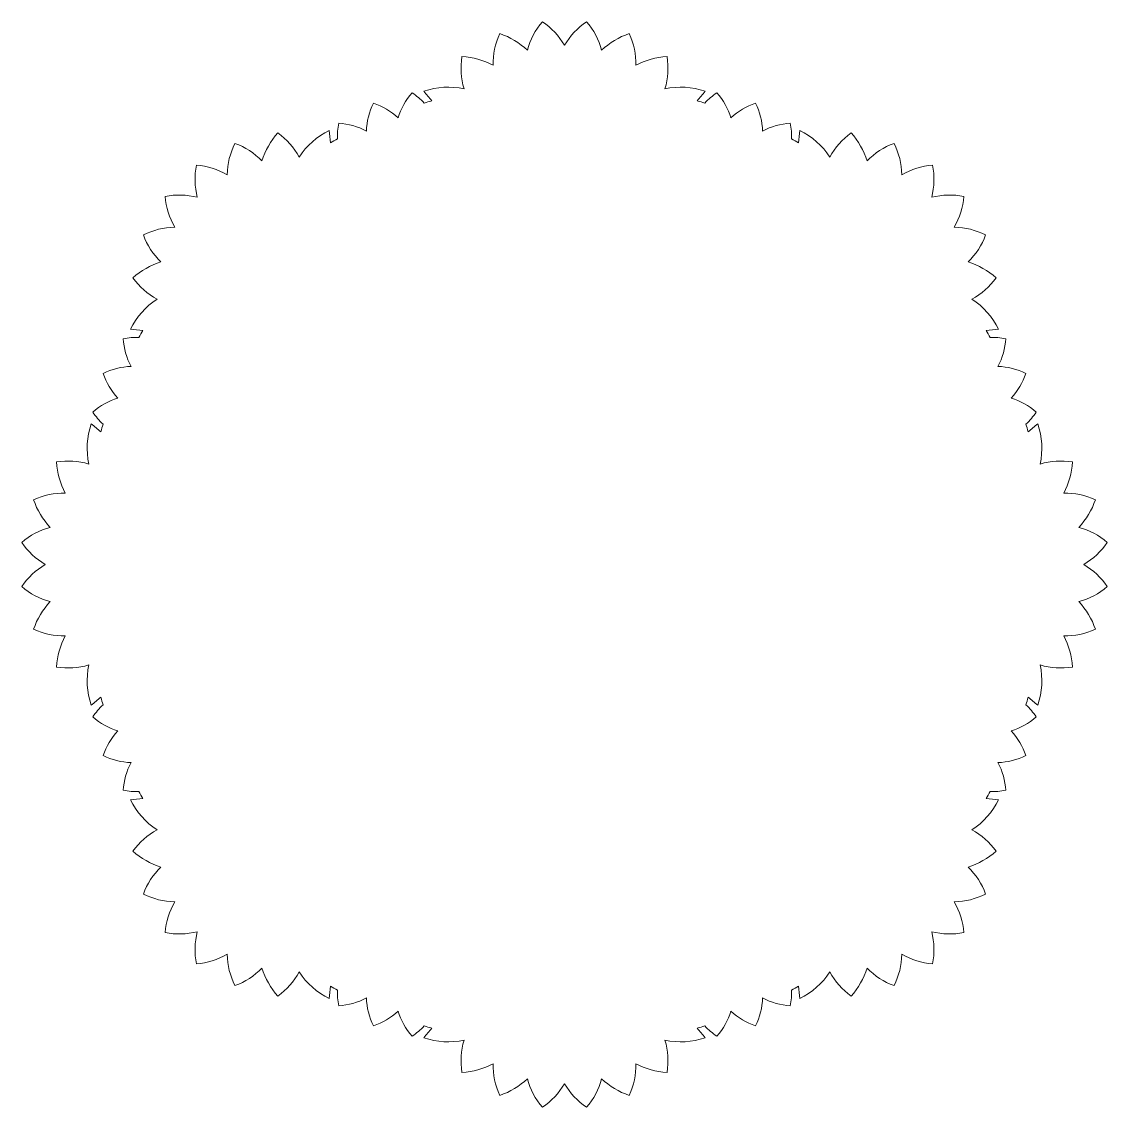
# Model space of a CAD drawing. Header units: centimetres. Extents: x -34.7 to 34.7, y -11 to 11.
# Drawn here: x -10.95 to 10.57, y -10.76 to 10.76 of the extents above; entities that cross this region are included whole.
import ezdxf

# ---------------------------------------------------------------- set-up
doc = ezdxf.new("R2010")
doc.units = ezdxf.units.CM
doc.header["$MEASUREMENT"] = 0
doc.layers.add('Layer 1', color=7, linetype='Continuous')

msp = doc.modelspace()

# ---------------------------------------------------------------- linework, layer by layer
at = {"layer": 'Layer 1', "color": 221, "lineweight": 9}
msp.add_open_spline([(0.24928, -10.75629), (0.38905, -10.59168), (0.49034, -10.39797), (0.54577, -10.18926), (0.54577, -10.18926), (0.70157, -10.33879), (0.88876, -10.45167), (1.09371, -10.51969), (1.09371, -10.51969), (1.18388, -10.32348), (1.22915, -10.10962), (1.22621, -9.8937), (1.22621, -9.8937), (1.41658, -9.99565), (1.62728, -10.05385), (1.84298, -10.06405), (1.84298, -10.06405), (1.87688, -9.85078), (1.86277, -9.63264), (1.80169, -9.42552), (1.80169, -9.42552), (2.06546, -9.48409), (2.34035, -9.46788), (2.59542, -9.37872), (2.59542, -9.37872), (2.5468, -9.31301), (2.49517, -9.24959), (2.4407, -9.18864), (2.4407, -9.18864), (2.49142, -9.17412), (2.54208, -9.15917), (2.59255, -9.14382), (2.59255, -9.14382), (2.66332, -9.22065), (2.74292, -9.28886), (2.82968, -9.34703), (2.82968, -9.34703), (2.95748, -9.20357), (3.05259, -9.03407), (3.10843, -8.85025), (3.10843, -8.85025), (3.24836, -8.98064), (3.41483, -9.07923), (3.59642, -9.13927), (3.59642, -9.13927), (3.68238, -8.96841), (3.73037, -8.78098), (3.73711, -8.58984), (3.73711, -8.58984), (3.90659, -8.68033), (4.09369, -8.73294), (4.28549, -8.74401), (4.28549, -8.74401), (4.30572, -8.64153), (4.31377, -8.53702), (4.30948, -8.43264), (4.30948, -8.43264), (4.35603, -8.40781), (4.40242, -8.38257), (4.44855, -8.35696), (4.44855, -8.35696), (4.45313, -8.43857), (4.46148, -8.51993), (4.47355, -8.60077), (4.47355, -8.60077), (4.71696, -8.48346), (4.9228, -8.30054), (5.0679, -8.07261), (5.0679, -8.07261), (5.17117, -8.26226), (5.31544, -8.42649), (5.49021, -8.55332), (5.49021, -8.55332), (5.63552, -8.39358), (5.74336, -8.20344), (5.80588, -7.99674), (5.80588, -7.99674), (5.95648, -8.1515), (6.13971, -8.27071), (6.34222, -8.34569), (6.34222, -8.34569), (6.43904, -8.15267), (6.49158, -7.94049), (6.49602, -7.72459), (6.49602, -7.72459), (6.68279, -7.83297), (6.89139, -7.89833), (7.10661, -7.91589), (7.10661, -7.91589), (7.14777, -7.70391), (7.14111, -7.48541), (7.08714, -7.27633), (7.08714, -7.27633), (7.29622, -7.3303), (7.51472, -7.33696), (7.7267, -7.2958), (7.7267, -7.2958), (7.70914, -7.08057), (7.64379, -6.87198), (7.5354, -6.68521), (7.5354, -6.68521), (7.7513, -6.68077), (7.96348, -6.62823), (8.1565, -6.5314), (8.1565, -6.5314), (8.08152, -6.3289), (7.96231, -6.14567), (7.80755, -5.99507), (7.80755, -5.99507), (8.01425, -5.93255), (8.20439, -5.8247), (8.36413, -5.6794), (8.36413, -5.6794), (8.2373, -5.50463), (8.07307, -5.36036), (7.88342, -5.25709), (7.88342, -5.25709), (8.11135, -5.11199), (8.29427, -4.90615), (8.41158, -4.66274), (8.41158, -4.66274), (8.33074, -4.65067), (8.24939, -4.64232), (8.16778, -4.63774), (8.16778, -4.63774), (8.19338, -4.59161), (8.21862, -4.54522), (8.24345, -4.49867), (8.24345, -4.49867), (8.34783, -4.50296), (8.45234, -4.49491), (8.55482, -4.47468), (8.55482, -4.47468), (8.54375, -4.28288), (8.49115, -4.09577), (8.40065, -3.9263), (8.40065, -3.9263), (8.59179, -3.91956), (8.77922, -3.87157), (8.95008, -3.78561), (8.95008, -3.78561), (8.89004, -3.60402), (8.79145, -3.43755), (8.66106, -3.29762), (8.66106, -3.29762), (8.84488, -3.24178), (9.01438, -3.14667), (9.15784, -3.01887), (9.15784, -3.01887), (9.09967, -2.93211), (9.03146, -2.85251), (8.95463, -2.78174), (8.95463, -2.78174), (8.96998, -2.73127), (8.98494, -2.68061), (8.99945, -2.62989), (8.99945, -2.62989), (9.0604, -2.68436), (9.12382, -2.73598), (9.18953, -2.78461), (9.18953, -2.78461), (9.27869, -2.52954), (9.2949, -2.25465), (9.23633, -1.99088), (9.23633, -1.99088), (9.44345, -2.05196), (9.6616, -2.06607), (9.87486, -2.03217), (9.87486, -2.03217), (9.86466, -1.81647), (9.80646, -1.60576), (9.70451, -1.4154), (9.70451, -1.4154), (9.92043, -1.41834), (10.13429, -1.37307), (10.3305, -1.2829), (10.3305, -1.2829), (10.26248, -1.07795), (10.1496, -0.89075), (10.00007, -0.73496), (10.00007, -0.73496), (10.20878, -0.67953), (10.40249, -0.57824), (10.5671, -0.43847), (10.5671, -0.43847), (10.44631, -0.25948), (10.2871, -0.10968), (10.10109, 0), (10.10109, 0), (10.2871, 0.10968), (10.44631, 0.25947), (10.5671, 0.43847), (10.5671, 0.43847), (10.40249, 0.57824), (10.20878, 0.67953), (10.00007, 0.73495), (10.00007, 0.73495), (10.1496, 0.89075), (10.26248, 1.07795), (10.3305, 1.2829), (10.3305, 1.2829), (10.13429, 1.37307), (9.92043, 1.41834), (9.70451, 1.4154), (9.70451, 1.4154), (9.80646, 1.60576), (9.86466, 1.81647), (9.87486, 2.03217), (9.87486, 2.03217), (9.6616, 2.06607), (9.44345, 2.05196), (9.23633, 1.99087), (9.23633, 1.99087), (9.2949, 2.25465), (9.27869, 2.52954), (9.18953, 2.78461), (9.18953, 2.78461), (9.12383, 2.73598), (9.0604, 2.68436), (8.99945, 2.62989), (8.99945, 2.62989), (8.98494, 2.68061), (8.96998, 2.73127), (8.95463, 2.78174), (8.95463, 2.78174), (9.03146, 2.85251), (9.09967, 2.9321), (9.15784, 3.01887), (9.15784, 3.01887), (9.01438, 3.14667), (8.84488, 3.24178), (8.66106, 3.29762), (8.66106, 3.29762), (8.79145, 3.43755), (8.89004, 3.60401), (8.95008, 3.78561), (8.95008, 3.78561), (8.77922, 3.87157), (8.5918, 3.91956), (8.40065, 3.9263), (8.40065, 3.9263), (8.49115, 4.09578), (8.54375, 4.28288), (8.55482, 4.47468), (8.55482, 4.47468), (8.45234, 4.49491), (8.34783, 4.50296), (8.24345, 4.49867), (8.24345, 4.49867), (8.21862, 4.54521), (8.19337, 4.59161), (8.16778, 4.63774), (8.16778, 4.63774), (8.24939, 4.64232), (8.33074, 4.65066), (8.41158, 4.66274), (8.41158, 4.66274), (8.29427, 4.90615), (8.11135, 5.11199), (7.88342, 5.25709), (7.88342, 5.25709), (8.07307, 5.36036), (8.2373, 5.50463), (8.36413, 5.6794), (8.36413, 5.6794), (8.20439, 5.8247), (8.01425, 5.93255), (7.80756, 5.99507), (7.80756, 5.99507), (7.96231, 6.14567), (8.08152, 6.3289), (8.1565, 6.5314), (8.1565, 6.5314), (7.96348, 6.62822), (7.7513, 6.68077), (7.5354, 6.68521), (7.5354, 6.68521), (7.64379, 6.87198), (7.70914, 7.08057), (7.7267, 7.2958), (7.7267, 7.2958), (7.51472, 7.33696), (7.29623, 7.3303), (7.08714, 7.27633), (7.08714, 7.27633), (7.14112, 7.48541), (7.14777, 7.70391), (7.10661, 7.91589), (7.10661, 7.91589), (6.89139, 7.89833), (6.68279, 7.83297), (6.49602, 7.72459), (6.49602, 7.72459), (6.49158, 7.94048), (6.43904, 8.15267), (6.34222, 8.34569), (6.34222, 8.34569), (6.13971, 8.27071), (5.95648, 8.1515), (5.80588, 7.99674), (5.80588, 7.99674), (5.74336, 8.20344), (5.63552, 8.39358), (5.49021, 8.55332), (5.49021, 8.55332), (5.31544, 8.42648), (5.17117, 8.26226), (5.0679, 8.07261), (5.0679, 8.07261), (4.9228, 8.30054), (4.71696, 8.48346), (4.47355, 8.60077), (4.47355, 8.60077), (4.46148, 8.51993), (4.45313, 8.43857), (4.44855, 8.35696), (4.44855, 8.35696), (4.40242, 8.38256), (4.35602, 8.40781), (4.30948, 8.43264), (4.30948, 8.43264), (4.31377, 8.53702), (4.30572, 8.64153), (4.2855, 8.74401), (4.2855, 8.74401), (4.09369, 8.73294), (3.90659, 8.68033), (3.73711, 8.58984), (3.73711, 8.58984), (3.73037, 8.78098), (3.68238, 8.96841), (3.59642, 9.13927), (3.59642, 9.13927), (3.41483, 9.07923), (3.24836, 8.98064), (3.10843, 8.85025), (3.10843, 8.85025), (3.05259, 9.03407), (2.95748, 9.20357), (2.82968, 9.34703), (2.82968, 9.34703), (2.74292, 9.28886), (2.66332, 9.22065), (2.59255, 9.14382), (2.59255, 9.14382), (2.54208, 9.15917), (2.49142, 9.17413), (2.4407, 9.18864), (2.4407, 9.18864), (2.49517, 9.24959), (2.5468, 9.31301), (2.59542, 9.37872), (2.59542, 9.37872), (2.34035, 9.46788), (2.06546, 9.48409), (1.80168, 9.42552), (1.80168, 9.42552), (1.86277, 9.63264), (1.87688, 9.85078), (1.84298, 10.06405), (1.84298, 10.06405), (1.62728, 10.05384), (1.41658, 9.99565), (1.22621, 9.8937), (1.22621, 9.8937), (1.22915, 10.10962), (1.18388, 10.32348), (1.09371, 10.51969), (1.09371, 10.51969), (0.88876, 10.45167), (0.70157, 10.33879), (0.54577, 10.18926), (0.54577, 10.18926), (0.49034, 10.39797), (0.38905, 10.59168), (0.24928, 10.75629), (0.24928, 10.75629), (0.07029, 10.6355), (-0.07951, 10.47629), (-0.18919, 10.29028), (-0.18919, 10.29028), (-0.29887, 10.47629), (-0.44866, 10.6355), (-0.62766, 10.75629), (-0.62766, 10.75629), (-0.76743, 10.59168), (-0.86872, 10.39797), (-0.92414, 10.18926), (-0.92414, 10.18926), (-1.07994, 10.33879), (-1.26713, 10.45167), (-1.47208, 10.51969), (-1.47208, 10.51969), (-1.56226, 10.32348), (-1.60753, 10.10962), (-1.60459, 9.8937), (-1.60459, 9.8937), (-1.79495, 9.99565), (-2.00566, 10.05384), (-2.22136, 10.06405), (-2.22136, 10.06405), (-2.25525, 9.85078), (-2.24114, 9.63264), (-2.18006, 9.42552), (-2.18006, 9.42552), (-2.44384, 9.48409), (-2.71873, 9.46788), (-2.97379, 9.37872), (-2.97379, 9.37872), (-2.92517, 9.31301), (-2.87354, 9.24959), (-2.81908, 9.18864), (-2.81908, 9.18864), (-2.8698, 9.17413), (-2.92046, 9.15917), (-2.97093, 9.14382), (-2.97093, 9.14382), (-3.0417, 9.22065), (-3.12129, 9.28886), (-3.20806, 9.34703), (-3.20806, 9.34703), (-3.33585, 9.20357), (-3.43096, 9.03407), (-3.48681, 8.85025), (-3.48681, 8.85025), (-3.62673, 8.98064), (-3.7932, 9.07923), (-3.9748, 9.13927), (-3.9748, 9.13927), (-4.06075, 8.96841), (-4.10874, 8.78098), (-4.11549, 8.58984), (-4.11549, 8.58984), (-4.28496, 8.68034), (-4.47207, 8.73294), (-4.66387, 8.74401), (-4.66387, 8.74401), (-4.68409, 8.64153), (-4.69214, 8.53702), (-4.68785, 8.43264), (-4.68785, 8.43264), (-4.7344, 8.40781), (-4.7808, 8.38256), (-4.82692, 8.35696), (-4.82692, 8.35696), (-4.83151, 8.43857), (-4.83985, 8.51993), (-4.85193, 8.60077), (-4.85193, 8.60077), (-5.09533, 8.48346), (-5.30118, 8.30054), (-5.44628, 8.07261), (-5.44628, 8.07261), (-5.54955, 8.26226), (-5.69382, 8.42648), (-5.86859, 8.55332), (-5.86859, 8.55332), (-6.01389, 8.39358), (-6.12174, 8.20344), (-6.18426, 7.99674), (-6.18426, 7.99674), (-6.33486, 8.1515), (-6.51809, 8.27071), (-6.72059, 8.34569), (-6.72059, 8.34569), (-6.81742, 8.15267), (-6.86996, 7.94048), (-6.8744, 7.72459), (-6.8744, 7.72459), (-7.06117, 7.83297), (-7.26976, 7.89833), (-7.48499, 7.91589), (-7.48499, 7.91589), (-7.52615, 7.70391), (-7.51949, 7.48541), (-7.46552, 7.27633), (-7.46552, 7.27633), (-7.6746, 7.3303), (-7.8931, 7.33696), (-8.10508, 7.2958), (-8.10508, 7.2958), (-8.08752, 7.08057), (-8.02216, 6.87198), (-7.91378, 6.68521), (-7.91378, 6.68521), (-8.12967, 6.68077), (-8.34186, 6.62823), (-8.53488, 6.5314), (-8.53488, 6.5314), (-8.4599, 6.3289), (-8.34069, 6.14567), (-8.18593, 5.99507), (-8.18593, 5.99507), (-8.39263, 5.93255), (-8.58277, 5.8247), (-8.74251, 5.6794), (-8.74251, 5.6794), (-8.61568, 5.50463), (-8.45145, 5.36036), (-8.2618, 5.25709), (-8.2618, 5.25709), (-8.48973, 5.11199), (-8.67265, 4.90615), (-8.78996, 4.66274), (-8.78996, 4.66274), (-8.70912, 4.65066), (-8.62776, 4.64232), (-8.54615, 4.63774), (-8.54615, 4.63774), (-8.57175, 4.59161), (-8.597, 4.54521), (-8.62183, 4.49867), (-8.62183, 4.49867), (-8.72621, 4.50296), (-8.83072, 4.49491), (-8.9332, 4.47468), (-8.9332, 4.47468), (-8.92213, 4.28288), (-8.86952, 4.09577), (-8.77903, 3.9263), (-8.77903, 3.9263), (-8.97017, 3.91956), (-9.1576, 3.87157), (-9.32846, 3.78561), (-9.32846, 3.78561), (-9.26842, 3.60401), (-9.16983, 3.43755), (-9.03944, 3.29762), (-9.03944, 3.29762), (-9.22326, 3.24178), (-9.39276, 3.14667), (-9.53622, 3.01887), (-9.53622, 3.01887), (-9.47805, 2.9321), (-9.40984, 2.85251), (-9.33301, 2.78174), (-9.33301, 2.78174), (-9.34836, 2.73127), (-9.36332, 2.68061), (-9.37783, 2.62989), (-9.37783, 2.62989), (-9.43878, 2.68436), (-9.5022, 2.73598), (-9.56791, 2.78461), (-9.56791, 2.78461), (-9.65707, 2.52954), (-9.67328, 2.25465), (-9.61471, 1.99087), (-9.61471, 1.99087), (-9.82183, 2.05196), (-10.03997, 2.06607), (-10.25324, 2.03217), (-10.25324, 2.03217), (-10.24303, 1.81647), (-10.18484, 1.60576), (-10.08289, 1.4154), (-10.08289, 1.4154), (-10.29881, 1.41834), (-10.51267, 1.37307), (-10.70888, 1.2829), (-10.70888, 1.2829), (-10.64086, 1.07795), (-10.52798, 0.89075), (-10.37845, 0.73495), (-10.37845, 0.73495), (-10.58716, 0.67953), (-10.78087, 0.57824), (-10.94548, 0.43847), (-10.94548, 0.43847), (-10.82469, 0.25947), (-10.66548, 0.10968), (-10.47947, 0), (-10.47947, 0), (-10.66548, -0.10968), (-10.82469, -0.25948), (-10.94548, -0.43847), (-10.94548, -0.43847), (-10.78087, -0.57824), (-10.58716, -0.67953), (-10.37845, -0.73496), (-10.37845, -0.73496), (-10.52798, -0.89076), (-10.64086, -1.07795), (-10.70888, -1.2829), (-10.70888, -1.2829), (-10.51267, -1.37307), (-10.29881, -1.41834), (-10.08289, -1.4154), (-10.08289, -1.4154), (-10.18484, -1.60576), (-10.24303, -1.81647), (-10.25324, -2.03217), (-10.25324, -2.03217), (-10.03997, -2.06607), (-9.82183, -2.05196), (-9.61471, -1.99088), (-9.61471, -1.99088), (-9.67328, -2.25465), (-9.65707, -2.52954), (-9.56791, -2.78461), (-9.56791, -2.78461), (-9.5022, -2.73598), (-9.43878, -2.68436), (-9.37783, -2.62989), (-9.37783, -2.62989), (-9.36332, -2.68061), (-9.34836, -2.73127), (-9.33301, -2.78174), (-9.33301, -2.78174), (-9.40984, -2.85251), (-9.47805, -2.93211), (-9.53622, -3.01887), (-9.53622, -3.01887), (-9.39276, -3.14667), (-9.22326, -3.24178), (-9.03944, -3.29762), (-9.03944, -3.29762), (-9.16983, -3.43755), (-9.26842, -3.60402), (-9.32846, -3.78561), (-9.32846, -3.78561), (-9.1576, -3.87157), (-8.97017, -3.91956), (-8.77903, -3.9263), (-8.77903, -3.9263), (-8.86952, -4.09577), (-8.92213, -4.28288), (-8.9332, -4.47468), (-8.9332, -4.47468), (-8.83072, -4.49491), (-8.7262, -4.50296), (-8.62183, -4.49867), (-8.62183, -4.49867), (-8.597, -4.54521), (-8.57175, -4.59161), (-8.54615, -4.63774), (-8.54615, -4.63774), (-8.62776, -4.64232), (-8.70912, -4.65067), (-8.78996, -4.66274), (-8.78996, -4.66274), (-8.67265, -4.90615), (-8.48973, -5.11199), (-8.2618, -5.25709), (-8.2618, -5.25709), (-8.45145, -5.36036), (-8.61568, -5.50463), (-8.74251, -5.6794), (-8.74251, -5.6794), (-8.58277, -5.8247), (-8.39263, -5.93255), (-8.18593, -5.99507), (-8.18593, -5.99507), (-8.34069, -6.14567), (-8.4599, -6.3289), (-8.53488, -6.5314), (-8.53488, -6.5314), (-8.34186, -6.62823), (-8.12967, -6.68077), (-7.91378, -6.68521), (-7.91378, -6.68521), (-8.02216, -6.87198), (-8.08752, -7.08057), (-8.10508, -7.2958), (-8.10508, -7.2958), (-7.8931, -7.33696), (-7.6746, -7.3303), (-7.46552, -7.27633), (-7.46552, -7.27633), (-7.51949, -7.48541), (-7.52615, -7.70391), (-7.48499, -7.91589), (-7.48499, -7.91589), (-7.26976, -7.89833), (-7.06117, -7.83297), (-6.8744, -7.72459), (-6.8744, -7.72459), (-6.86996, -7.94049), (-6.81742, -8.15267), (-6.72059, -8.34569), (-6.72059, -8.34569), (-6.51809, -8.27071), (-6.33486, -8.1515), (-6.18426, -7.99674), (-6.18426, -7.99674), (-6.12174, -8.20344), (-6.01389, -8.39358), (-5.86859, -8.55332), (-5.86859, -8.55332), (-5.69382, -8.42649), (-5.54955, -8.26226), (-5.44628, -8.07261), (-5.44628, -8.07261), (-5.30118, -8.30054), (-5.09533, -8.48346), (-4.85193, -8.60077), (-4.85193, -8.60077), (-4.83985, -8.51993), (-4.83151, -8.43857), (-4.82692, -8.35696), (-4.82692, -8.35696), (-4.7808, -8.38257), (-4.7344, -8.40781), (-4.68785, -8.43264), (-4.68785, -8.43264), (-4.69214, -8.53702), (-4.68409, -8.64153), (-4.66387, -8.74401), (-4.66387, -8.74401), (-4.47207, -8.73294), (-4.28496, -8.68033), (-4.11549, -8.58984), (-4.11549, -8.58984), (-4.10875, -8.78098), (-4.06075, -8.96841), (-3.9748, -9.13927), (-3.9748, -9.13927), (-3.7932, -9.07923), (-3.62673, -8.98064), (-3.48681, -8.85025), (-3.48681, -8.85025), (-3.43096, -9.03407), (-3.33585, -9.20357), (-3.20806, -9.34703), (-3.20806, -9.34703), (-3.12129, -9.28886), (-3.04169, -9.22065), (-2.97093, -9.14382), (-2.97093, -9.14382), (-2.92046, -9.15917), (-2.86979, -9.17413), (-2.81908, -9.18864), (-2.81908, -9.18864), (-2.87354, -9.24959), (-2.92517, -9.31301), (-2.97379, -9.37872), (-2.97379, -9.37872), (-2.71873, -9.46788), (-2.44384, -9.48409), (-2.18006, -9.42552), (-2.18006, -9.42552), (-2.24114, -9.63264), (-2.25525, -9.85078), (-2.22136, -10.06405), (-2.22136, -10.06405), (-2.00566, -10.05385), (-1.79495, -9.99565), (-1.60459, -9.8937), (-1.60459, -9.8937), (-1.60752, -10.10962), (-1.56226, -10.32348), (-1.47208, -10.51969), (-1.47208, -10.51969), (-1.26713, -10.45167), (-1.07994, -10.33879), (-0.92414, -10.18926), (-0.92414, -10.18926), (-0.86872, -10.39797), (-0.76743, -10.59168), (-0.62766, -10.75629), (-0.62766, -10.75629), (-0.44866, -10.6355), (-0.29887, -10.47629), (-0.18919, -10.29028), (-0.18919, -10.29028), (-0.07951, -10.47629), (0.07029, -10.6355), (0.24928, -10.75629)], degree=3, knots=[0, 0, 0, 0, 0.00518135, 0.00518135, 0.00518135, 0.00518135, 0.01036269, 0.01036269, 0.01036269, 0.01036269, 0.01554404, 0.01554404, 0.01554404, 0.01554404, 0.02072539, 0.02072539, 0.02072539, 0.02072539, 0.02590674, 0.02590674, 0.02590674, 0.02590674, 0.03108808, 0.03108808, 0.03108808, 0.03108808, 0.03626943, 0.03626943, 0.03626943, 0.03626943, 0.04145078, 0.04145078, 0.04145078, 0.04145078, 0.04663212, 0.04663212, 0.04663212, 0.04663212, 0.05181347, 0.05181347, 0.05181347, 0.05181347, 0.05699482, 0.05699482, 0.05699482, 0.05699482, 0.06217617, 0.06217617, 0.06217617, 0.06217617, 0.06735751, 0.06735751, 0.06735751, 0.06735751, 0.07253886, 0.07253886, 0.07253886, 0.07253886, 0.07772021, 0.07772021, 0.07772021, 0.07772021, 0.08290155, 0.08290155, 0.08290155, 0.08290155, 0.0880829, 0.0880829, 0.0880829, 0.0880829, 0.09326425, 0.09326425, 0.09326425, 0.09326425, 0.0984456, 0.0984456, 0.0984456, 0.0984456, 0.10362694, 0.10362694, 0.10362694, 0.10362694, 0.10880829, 0.10880829, 0.10880829, 0.10880829, 0.11398964, 0.11398964, 0.11398964, 0.11398964, 0.11917098, 0.11917098, 0.11917098, 0.11917098, 0.12435233, 0.12435233, 0.12435233, 0.12435233, 0.12953368, 0.12953368, 0.12953368, 0.12953368, 0.13471503, 0.13471503, 0.13471503, 0.13471503, 0.13989637, 0.13989637, 0.13989637, 0.13989637, 0.14507772, 0.14507772, 0.14507772, 0.14507772, 0.15025907, 0.15025907, 0.15025907, 0.15025907, 0.15544041, 0.15544041, 0.15544041, 0.15544041, 0.16062176, 0.16062176, 0.16062176, 0.16062176, 0.16580311, 0.16580311, 0.16580311, 0.16580311, 0.17098446, 0.17098446, 0.17098446, 0.17098446, 0.1761658, 0.1761658, 0.1761658, 0.1761658, 0.18134715, 0.18134715, 0.18134715, 0.18134715, 0.1865285, 0.1865285, 0.1865285, 0.1865285, 0.19170984, 0.19170984, 0.19170984, 0.19170984, 0.19689119, 0.19689119, 0.19689119, 0.19689119, 0.20207254, 0.20207254, 0.20207254, 0.20207254, 0.20725389, 0.20725389, 0.20725389, 0.20725389, 0.21243523, 0.21243523, 0.21243523, 0.21243523, 0.21761658, 0.21761658, 0.21761658, 0.21761658, 0.22279793, 0.22279793, 0.22279793, 0.22279793, 0.22797927, 0.22797927, 0.22797927, 0.22797927, 0.23316062, 0.23316062, 0.23316062, 0.23316062, 0.23834197, 0.23834197, 0.23834197, 0.23834197, 0.24352332, 0.24352332, 0.24352332, 0.24352332, 0.24870466, 0.24870466, 0.24870466, 0.24870466, 0.25388601, 0.25388601, 0.25388601, 0.25388601, 0.25906736, 0.25906736, 0.25906736, 0.25906736, 0.2642487, 0.2642487, 0.2642487, 0.2642487, 0.26943005, 0.26943005, 0.26943005, 0.26943005, 0.2746114, 0.2746114, 0.2746114, 0.2746114, 0.27979275, 0.27979275, 0.27979275, 0.27979275, 0.28497409, 0.28497409, 0.28497409, 0.28497409, 0.29015544, 0.29015544, 0.29015544, 0.29015544, 0.29533679, 0.29533679, 0.29533679, 0.29533679, 0.30051813, 0.30051813, 0.30051813, 0.30051813, 0.30569948, 0.30569948, 0.30569948, 0.30569948, 0.31088083, 0.31088083, 0.31088083, 0.31088083, 0.31606218, 0.31606218, 0.31606218, 0.31606218, 0.32124352, 0.32124352, 0.32124352, 0.32124352, 0.32642487, 0.32642487, 0.32642487, 0.32642487, 0.33160622, 0.33160622, 0.33160622, 0.33160622, 0.33678756, 0.33678756, 0.33678756, 0.33678756, 0.34196891, 0.34196891, 0.34196891, 0.34196891, 0.34715026, 0.34715026, 0.34715026, 0.34715026, 0.35233161, 0.35233161, 0.35233161, 0.35233161, 0.35751295, 0.35751295, 0.35751295, 0.35751295, 0.3626943, 0.3626943, 0.3626943, 0.3626943, 0.36787565, 0.36787565, 0.36787565, 0.36787565, 0.37305699, 0.37305699, 0.37305699, 0.37305699, 0.37823834, 0.37823834, 0.37823834, 0.37823834, 0.38341969, 0.38341969, 0.38341969, 0.38341969, 0.38860104, 0.38860104, 0.38860104, 0.38860104, 0.39378238, 0.39378238, 0.39378238, 0.39378238, 0.39896373, 0.39896373, 0.39896373, 0.39896373, 0.40414508, 0.40414508, 0.40414508, 0.40414508, 0.40932642, 0.40932642, 0.40932642, 0.40932642, 0.41450777, 0.41450777, 0.41450777, 0.41450777, 0.41968912, 0.41968912, 0.41968912, 0.41968912, 0.42487047, 0.42487047, 0.42487047, 0.42487047, 0.43005181, 0.43005181, 0.43005181, 0.43005181, 0.43523316, 0.43523316, 0.43523316, 0.43523316, 0.44041451, 0.44041451, 0.44041451, 0.44041451, 0.44559585, 0.44559585, 0.44559585, 0.44559585, 0.4507772, 0.4507772, 0.4507772, 0.4507772, 0.45595855, 0.45595855, 0.45595855, 0.45595855, 0.4611399, 0.4611399, 0.4611399, 0.4611399, 0.46632124, 0.46632124, 0.46632124, 0.46632124, 0.47150259, 0.47150259, 0.47150259, 0.47150259, 0.47668394, 0.47668394, 0.47668394, 0.47668394, 0.48186528, 0.48186528, 0.48186528, 0.48186528, 0.48704663, 0.48704663, 0.48704663, 0.48704663, 0.49222798, 0.49222798, 0.49222798, 0.49222798, 0.49740933, 0.49740933, 0.49740933, 0.49740933, 0.50259067, 0.50259067, 0.50259067, 0.50259067, 0.50777202, 0.50777202, 0.50777202, 0.50777202, 0.51295337, 0.51295337, 0.51295337, 0.51295337, 0.51813472, 0.51813472, 0.51813472, 0.51813472, 0.52331606, 0.52331606, 0.52331606, 0.52331606, 0.52849741, 0.52849741, 0.52849741, 0.52849741, 0.53367876, 0.53367876, 0.53367876, 0.53367876, 0.5388601, 0.5388601, 0.5388601, 0.5388601, 0.54404145, 0.54404145, 0.54404145, 0.54404145, 0.5492228, 0.5492228, 0.5492228, 0.5492228, 0.55440415, 0.55440415, 0.55440415, 0.55440415, 0.55958549, 0.55958549, 0.55958549, 0.55958549, 0.56476684, 0.56476684, 0.56476684, 0.56476684, 0.56994819, 0.56994819, 0.56994819, 0.56994819, 0.57512953, 0.57512953, 0.57512953, 0.57512953, 0.58031088, 0.58031088, 0.58031088, 0.58031088, 0.58549223, 0.58549223, 0.58549223, 0.58549223, 0.59067358, 0.59067358, 0.59067358, 0.59067358, 0.59585492, 0.59585492, 0.59585492, 0.59585492, 0.60103627, 0.60103627, 0.60103627, 0.60103627, 0.60621762, 0.60621762, 0.60621762, 0.60621762, 0.61139896, 0.61139896, 0.61139896, 0.61139896, 0.61658031, 0.61658031, 0.61658031, 0.61658031, 0.62176166, 0.62176166, 0.62176166, 0.62176166, 0.62694301, 0.62694301, 0.62694301, 0.62694301, 0.63212435, 0.63212435, 0.63212435, 0.63212435, 0.6373057, 0.6373057, 0.6373057, 0.6373057, 0.64248705, 0.64248705, 0.64248705, 0.64248705, 0.64766839, 0.64766839, 0.64766839, 0.64766839, 0.65284974, 0.65284974, 0.65284974, 0.65284974, 0.65803109, 0.65803109, 0.65803109, 0.65803109, 0.66321244, 0.66321244, 0.66321244, 0.66321244, 0.66839378, 0.66839378, 0.66839378, 0.66839378, 0.67357513, 0.67357513, 0.67357513, 0.67357513, 0.67875648, 0.67875648, 0.67875648, 0.67875648, 0.68393782, 0.68393782, 0.68393782, 0.68393782, 0.68911917, 0.68911917, 0.68911917, 0.68911917, 0.69430052, 0.69430052, 0.69430052, 0.69430052, 0.69948187, 0.69948187, 0.69948187, 0.69948187, 0.70466321, 0.70466321, 0.70466321, 0.70466321, 0.70984456, 0.70984456, 0.70984456, 0.70984456, 0.71502591, 0.71502591, 0.71502591, 0.71502591, 0.72020725, 0.72020725, 0.72020725, 0.72020725, 0.7253886, 0.7253886, 0.7253886, 0.7253886, 0.73056995, 0.73056995, 0.73056995, 0.73056995, 0.7357513, 0.7357513, 0.7357513, 0.7357513, 0.74093264, 0.74093264, 0.74093264, 0.74093264, 0.74611399, 0.74611399, 0.74611399, 0.74611399, 0.75129534, 0.75129534, 0.75129534, 0.75129534, 0.75647668, 0.75647668, 0.75647668, 0.75647668, 0.76165803, 0.76165803, 0.76165803, 0.76165803, 0.76683938, 0.76683938, 0.76683938, 0.76683938, 0.77202073, 0.77202073, 0.77202073, 0.77202073, 0.77720207, 0.77720207, 0.77720207, 0.77720207, 0.78238342, 0.78238342, 0.78238342, 0.78238342, 0.78756477, 0.78756477, 0.78756477, 0.78756477, 0.79274611, 0.79274611, 0.79274611, 0.79274611, 0.79792746, 0.79792746, 0.79792746, 0.79792746, 0.80310881, 0.80310881, 0.80310881, 0.80310881, 0.80829016, 0.80829016, 0.80829016, 0.80829016, 0.8134715, 0.8134715, 0.8134715, 0.8134715, 0.81865285, 0.81865285, 0.81865285, 0.81865285, 0.8238342, 0.8238342, 0.8238342, 0.8238342, 0.82901554, 0.82901554, 0.82901554, 0.82901554, 0.83419689, 0.83419689, 0.83419689, 0.83419689, 0.83937824, 0.83937824, 0.83937824, 0.83937824, 0.84455959, 0.84455959, 0.84455959, 0.84455959, 0.84974093, 0.84974093, 0.84974093, 0.84974093, 0.85492228, 0.85492228, 0.85492228, 0.85492228, 0.86010363, 0.86010363, 0.86010363, 0.86010363, 0.86528497, 0.86528497, 0.86528497, 0.86528497, 0.87046632, 0.87046632, 0.87046632, 0.87046632, 0.87564767, 0.87564767, 0.87564767, 0.87564767, 0.88082902, 0.88082902, 0.88082902, 0.88082902, 0.88601036, 0.88601036, 0.88601036, 0.88601036, 0.89119171, 0.89119171, 0.89119171, 0.89119171, 0.89637306, 0.89637306, 0.89637306, 0.89637306, 0.9015544, 0.9015544, 0.9015544, 0.9015544, 0.90673575, 0.90673575, 0.90673575, 0.90673575, 0.9119171, 0.9119171, 0.9119171, 0.9119171, 0.91709845, 0.91709845, 0.91709845, 0.91709845, 0.92227979, 0.92227979, 0.92227979, 0.92227979, 0.92746114, 0.92746114, 0.92746114, 0.92746114, 0.93264249, 0.93264249, 0.93264249, 0.93264249, 0.93782383, 0.93782383, 0.93782383, 0.93782383, 0.94300518, 0.94300518, 0.94300518, 0.94300518, 0.94818653, 0.94818653, 0.94818653, 0.94818653, 0.95336788, 0.95336788, 0.95336788, 0.95336788, 0.95854922, 0.95854922, 0.95854922, 0.95854922, 0.96373057, 0.96373057, 0.96373057, 0.96373057, 0.96891192, 0.96891192, 0.96891192, 0.96891192, 0.97409326, 0.97409326, 0.97409326, 0.97409326, 0.97927461, 0.97927461, 0.97927461, 0.97927461, 0.98445596, 0.98445596, 0.98445596, 0.98445596, 0.98963731, 0.98963731, 0.98963731, 0.98963731, 1, 1, 1, 1], dxfattribs=at)

doc.saveas('drawing.dxf')
